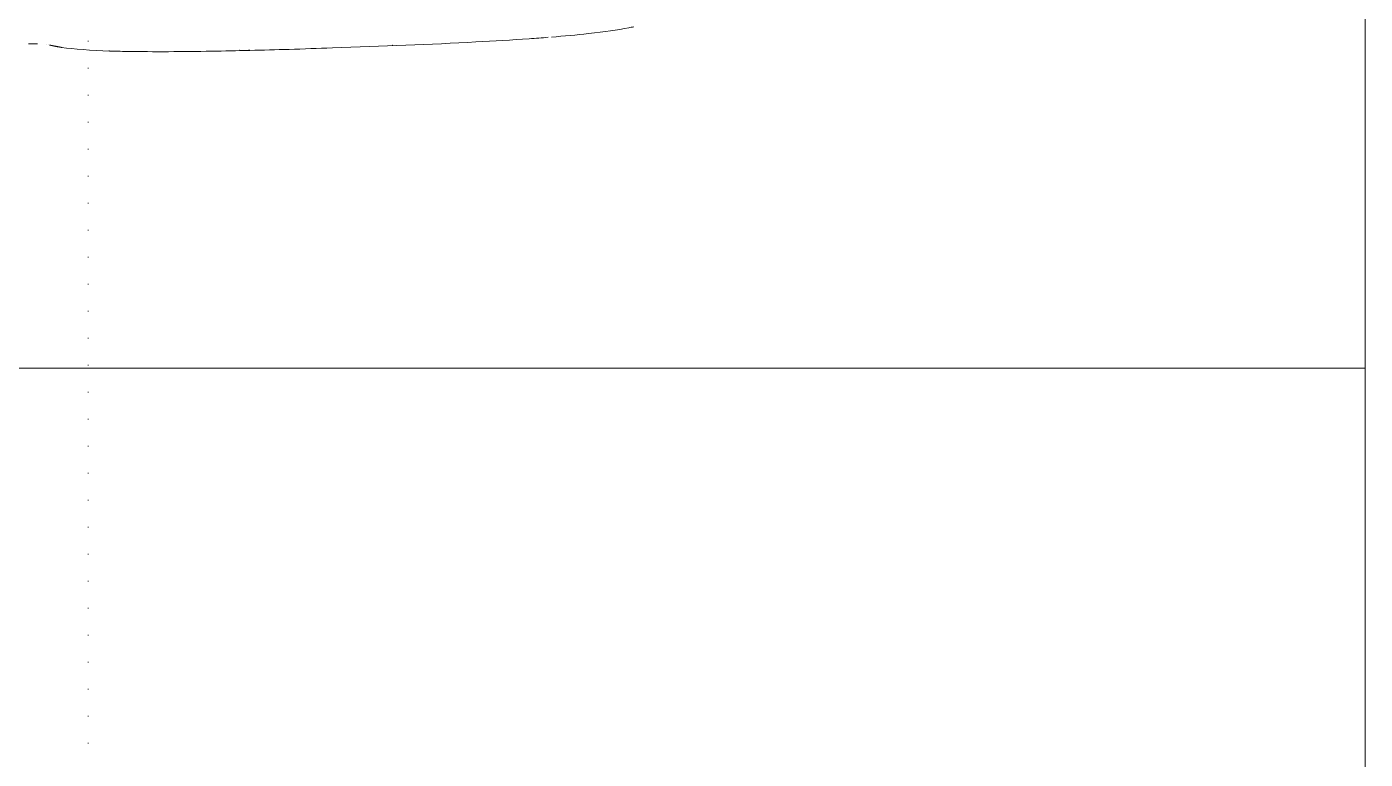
# Model space of a CAD drawing. Extents: x -1073 to 35213, y -1180 to 6950.
# Drawn here: x 31654 to 31813.8, y 2055.8 to 2143.3 of the extents above; entities that cross this region are included whole.
import ezdxf
from ezdxf.xclip import XClip

# ---------------------------------------------------------------- set-up
doc = ezdxf.new("R2010")
doc.units = 0
doc.header["$LTSCALE"] = 25
doc.header["$XCLIPFRAME"] = 0
doc.linetypes.add('DOT2', pattern=[0.125, 0, -0.125])
doc.layers.get('0').update_dxf_attribs({"color": 9, "lineweight": 9})
for name, color, linetype, lineweight in [('04', 9, 'Continuous', 9), ('06D', 9, 'Continuous', 9), ('20', 9, 'DOT2', 9)]:
    doc.layers.add(name, color=color, linetype=linetype, lineweight=lineweight)

# ---------------------------------------------------------------- blocks, each defined once
blk = doc.blocks.new('p-araba-polo')
for points, degree, knots in [([(0.4758, -0.7941), (0.4779, -0.7946), (0.4931, -0.7978), (0.5106, -0.8003), (0.5297, -0.8023)], 3, [0, 0, 0, 0, 0.124213, 1, 1, 1, 1]), ([(0.578, -0.8067), (0.5852, -0.8073), (0.6136, -0.8094), (0.6943, -0.8142), (0.7938, -0.8181), (0.9022, -0.8216), (0.9869, -0.8238), (1.0486, -0.8241), (1.0808, -0.8236)], 3, [0, 0, 0, 0, 0.049552, 0.182368, 0.511137, 0.607099, 0.78604, 1, 1, 1, 1]), ([(0.5894, -0.8074), (0.5894, -0.8074), (0.5894, -0.8074), (0.5894, -0.8074), (0.5894, -0.8074), (0.5894, -0.8074), (0.5894, -0.8074), (0.5894, -0.8074), (0.5894, -0.8074), (0.5894, -0.8074), (0.5894, -0.8074), (0.5894, -0.8074), (0.5894, -0.8074), (0.5894, -0.8074), (0.5894, -0.8074)], 7, [0, 0, 0, 0, 0, 0, 0, 0, 1, 1, 1, 1, 1, 1, 1, 1, 1, 1, 1, 1, 1, 1, 1]), ([(1.191, -0.8144), (1.1909, -0.8144), (1.1897, -0.8144), (1.1862, -0.8144), (1.1896, -0.8144), (1.1952, -0.8145), (1.1986, -0.8146)], 3, [0, 0, 0, 0, 0.113468, 0.583142, 0.713373, 1, 1, 1, 1]), ([(1.1685, -0.817), (1.1673, -0.8173), (1.1645, -0.8178), (1.1614, -0.8183), (1.1596, -0.8186)], 3, [0, 0, 0, 0, 0.431347, 1, 1, 1, 1]), ([(1.1747, -0.8151), (1.1747, -0.8151), (1.1747, -0.8151), (1.1747, -0.8151), (1.1747, -0.8151), (1.1747, -0.8151), (1.1747, -0.8151), (1.1747, -0.8151), (1.1747, -0.8151), (1.1747, -0.8151), (1.1747, -0.8151)], 5, [0, 0, 0, 0, 0, 0, 1, 1, 1, 1, 1, 1.000001, 1.000001, 1.000001, 1.000001, 1.000001, 1.000001]), ([(1.1747, -0.8151), (1.1747, -0.8151), (1.1747, -0.8151), (1.1747, -0.8151), (1.1747, -0.8151), (1.1747, -0.8151), (1.1747, -0.8151)], 3, [0, 0, 0, 0, 1, 1, 1, 1.000001, 1.000001, 1.000001, 1.000001]), ([(1.1766, -0.815), (1.1766, -0.815), (1.1766, -0.815), (1.1766, -0.815), (1.1766, -0.815), (1.1766, -0.815), (1.1766, -0.815)], 3, [0, 0, 0, 0, 1, 1, 1, 1, 1, 1, 1])]:
    blk.add_open_spline(points, degree=degree, knots=knots)
for points, degree in [([(0.5299, -0.8023), (0.5443, -0.8039), (0.5588, -0.8052), (0.5741, -0.8064)], 3), ([(1.1778, -0.815), (1.1778, -0.815), (1.1778, -0.815), (1.1778, -0.815), (1.1778, -0.815), (1.1778, -0.815), (1.1778, -0.815)], 6), ([(1.1778, -0.815), (1.1778, -0.815), (1.1778, -0.815), (1.1778, -0.815), (1.1778, -0.815), (1.1778, -0.815)], 5), ([(0.7638, -0.8164), (0.7637, -0.8164), (0.7637, -0.8163), (0.7636, -0.8162), (0.7635, -0.8161), (0.7634, -0.8159)], 5), ([(0.7638, -0.8164), (0.7637, -0.8164), (0.7637, -0.8163), (0.7636, -0.8162), (0.7635, -0.8161), (0.7634, -0.8159)], 5), ([(0.9357, -0.8222), (0.9352, -0.8222), (0.9348, -0.8222), (0.9343, -0.8222)], 3), ([(0.9453, -0.8224), (0.9455, -0.8224), (0.9457, -0.8224), (0.9459, -0.8223), (0.9461, -0.8222), (0.9463, -0.8221)], 5), ([(0.9453, -0.8224), (0.9455, -0.8224), (0.9457, -0.8224), (0.9459, -0.8223), (0.9461, -0.8222), (0.9463, -0.8221)], 5), ([(1.0811, -0.8236), (1.0881, -0.8235), (1.0946, -0.8233), (1.1009, -0.8231)], 3), ([(1.1004, -0.8231), (1.1009, -0.8231), (1.1013, -0.8231), (1.1018, -0.8231), (1.1022, -0.823), (1.1026, -0.8229)], 5), ([(1.1026, -0.8229), (1.1022, -0.823), (1.1018, -0.8231), (1.1013, -0.8231), (1.1009, -0.8231), (1.1004, -0.8231)], 5), ([(1.1014, -0.8231), (1.1013, -0.8231), (1.1011, -0.8231), (1.101, -0.8231), (1.1008, -0.8231), (1.1007, -0.8231), (1.1006, -0.8231), (1.1004, -0.8231)], 7), ([(1.1004, -0.8231), (1.1008, -0.8231), (1.1011, -0.8231), (1.1015, -0.8231)], 3), ([(1.1009, -0.8231), (1.1242, -0.8223), (1.1443, -0.821), (1.1589, -0.8187)], 3), ([(1.1596, -0.8186), (1.1593, -0.8187), (1.1591, -0.8187), (1.1588, -0.8188), (1.1585, -0.8188), (1.1583, -0.8188)], 5), ([(1.1596, -0.8186), (1.1593, -0.8187), (1.1591, -0.8187), (1.1588, -0.8188), (1.1585, -0.8188), (1.1583, -0.8188)], 5), ([(1.1589, -0.8187), (1.1624, -0.8182), (1.1655, -0.8176), (1.1686, -0.817)], 3), ([(1.1596, -0.8186), (1.1623, -0.8181), (1.165, -0.8176), (1.1677, -0.8171), (1.1705, -0.8166), (1.1732, -0.816)], 5), ([(1.1686, -0.817), (1.167, -0.8173), (1.1652, -0.8177), (1.1634, -0.818), (1.1615, -0.8183), (1.1596, -0.8186)], 5)]:
    blk.add_open_spline(points, degree=degree)
blk = doc.blocks.new('catikatirevizepergole-krt')
blk.add_lwpolyline([(0, 0), (-830, 0), (-830, 1638), (0, 1638)], close=True)

msp = doc.modelspace()

# ---------------------------------------------------------------- linework, layer by layer
at = {"layer": '06D'}
for points in [[(31813.84, 2102.5), (31813.84, 2352.5), (31313.84, 2352.5), (31313.84, 2102.5)], [(31813.84, 1852.5), (31813.84, 2102.5), (31313.84, 2102.5), (31313.84, 1852.5)]]:
    msp.add_lwpolyline(points, close=True, dxfattribs=at)

# ---------------------------------------------------------------- block references
at = {"layer": '04'}
ref = msp.add_blockref('p-araba-polo', (31774.08, 2222.69), dxfattribs=dict(at, xscale=-100, yscale=100, zscale=100))
XClip(ref).set_block_clipping_path([(-0.0924763951, -0.9835002962), (4.0650970395, 0.9845199444)])
at = {"layer": '20'}
msp.add_blockref('catikatirevizepergole-krt', (31661.35, 774.5), dxfattribs=at)

doc.saveas('drawing.dxf')
